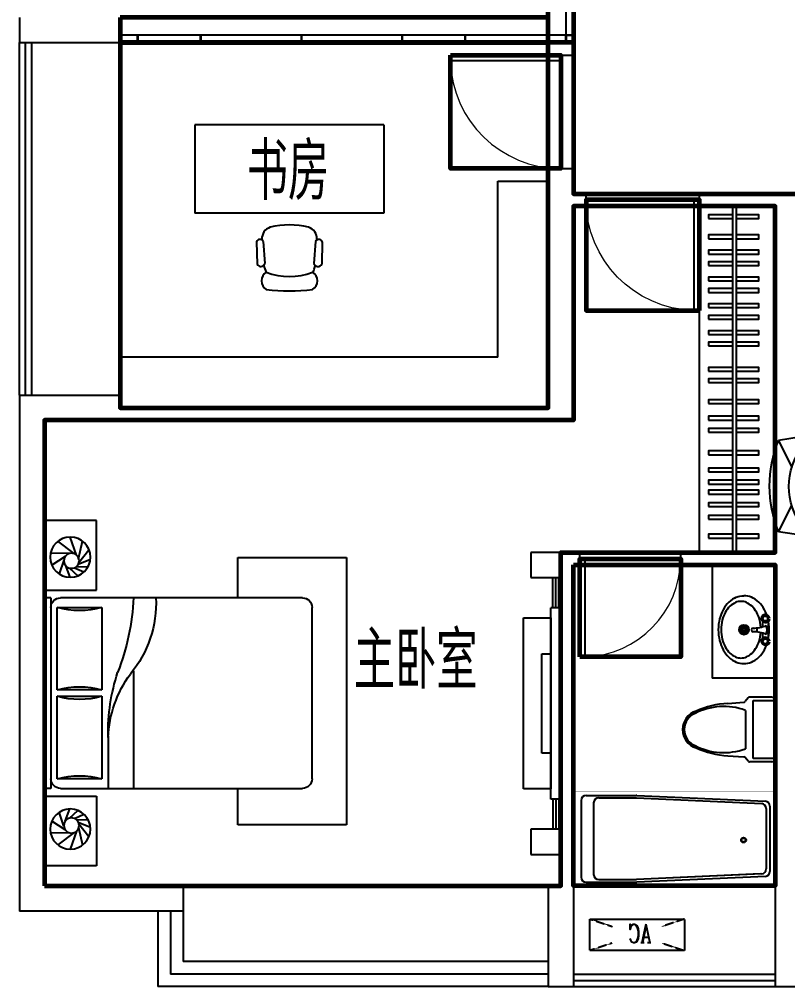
# Model space of a CAD drawing. Extents: x 4841515 to 4876615, y -1283548 to -1262748.
# Drawn here: x 4841515 to 4847616, y -1280648 to -1272962 of the extents above; entities that cross this region are included whole.
import ezdxf

# ---------------------------------------------------------------- set-up
doc = ezdxf.new("R2010")
doc.units = 0
doc.header["$MEASUREMENT"] = 0
doc.linetypes.add('DASH', pattern=[0.35, 0.25, -0.1])
doc.layers.get('0').update_dxf_attribs({"linetype": 'CONTINUOUS'})
for name, color, linetype in [('2', 2, 'CONTINUOUS'), ('F', 8, 'CONTINUOUS'), ('FURN', 8, 'CONTINUOUS'), ('j', 8, 'CONTINUOUS'), ('J-厨房', 8, 'CONTINUOUS'), ('KTIAO', 124, 'CONTINUOUS'), ('PUB_TEXT', 7, 'CONTINUOUS'), ('WALL', 2, 'CONTINUOUS'), ('WINDOW', 4, 'CONTINUOUS'), ('家具', 8, 'CONTINUOUS')]:
    doc.layers.add(name, color=color, linetype=linetype)
for name, color, linetype, lineweight in [('FITMENT', 145, 'CONTINUOUS', 5), ('GT_卧室', 1, 'CONTINUOUS', 60), ('GT_卫生间', 5, 'CONTINUOUS', 60), ('GT_过道', 30, 'CONTINUOUS', 60), ('GT_门', 245, 'CONTINUOUS', 60)]:
    doc.layers.add(name, color=color, linetype=linetype, lineweight=lineweight)
doc.layers.add('GT_书房', color=205, linetype='CONTINUOUS', lineweight=60, true_color=0x8059a6)
doc.styles.add('-黑体', font='simhei.ttf', dxfattribs={"width": 0.8})
doc.styles.add('_ROMANC', font='ROMANC', dxfattribs={"width": 0.6})
doc.styles.add('ATT', font='TXT')
doc.styles.add('DIM_FONT', font='SIMPLEX.shx', dxfattribs={"width": 0.8})

# ---------------------------------------------------------------- blocks, each defined once
blk = doc.blocks.new('A$C0A224319')
at = {"layer": 'KTIAO', "linetype": 'DASH'}
for p, q in [((0, 250), (0, 0)), ((750, 250), (0, 250)), ((0, 250), (176.8, 191.1)), ((750, 250), (573.2, 191.1)), ((750, 0), (750, 250)), ((172.2, 57.4), (0, 0)), ((0, 0), (750, 0)), ((575.5, 58.2), (750, 0))]:
    blk.add_line(p, q, dxfattribs=at)
at = {"layer": 'KTIAO', "style": '_ROMANC', "width": 0.7}
blk.add_text('AC', height=148.6, rotation=360, dxfattribs=at).set_placement((261.2, 60))
at = {"layer": 'KTIAO', "style": 'DIM_FONT', "oblique": 360, "width": 0.6, "flags": 9}
for tag in ['YSIZE', 'XSIZE']:
    blk.add_attdef(tag, (0, 0), '', height=0.5, rotation=360, dxfattribs=at)
blk = doc.blocks.new('12PSTG02')
at = {"color": 0, "linetype": 'ByBlock'}
for p, q in [((-5.882738, 11.493405), (-13.636493, 11.294805)), ((-5.73403, 9.170818), (-13.415554, 8.575543)), ((-4.996459, 9.562867), (-5.284204, 9.540568)), ((-5.73403, -9.170818), (-13.415554, -8.575543)), ((-4.996459, -9.562867), (-5.284204, -9.540568)), ((-4.996459, -9.562867), (-5.28099, -9.544821)), ((-5.882738, -11.493405), (-13.636493, -11.294805))]:
    blk.add_line(p, q, dxfattribs=at)
for centre, radius, start, end in [((-13.097037, 9.970029), 1.4304, 112.156422, 257.133709), ((-6.286552, 10.301496), 1.258456, 296.04311, 71.283835), ((39.486083, 0), 62.486083, 172.590731, 187.409269), ((-19.5, 6.311132), 3.452743, 30.392687, 149.607313), ((4.70097, 0), 22.70097, 159.208954, 200.791046), ((-12.998837, 0.943692), 7.999035, 97.334712, 116.212212), ((-4.647836, 5.578088), 4, 16.10866, 95), ((-28.187947, 0), 28.187947, 346.275006, 13.724994), ((-4.647836, -5.578088), 4, 265, 343.89134), ((-19.5, -6.311132), 3.452743, 210.392687, 329.607313), ((-12.998837, -1.056308), 7.999035, 243.61801, 261.904764), ((-13.097037, -9.970029), 1.4304, 102.866291, 247.843578), ((-6.286552, -10.301496), 1.258456, 288.716165, 63.95689)]:
    blk.add_arc(centre, radius, start, end, dxfattribs=at)
at = {"color": 0, "linetype": 'ByBlock', "style": 'ATT'}
for tag, p, flags in [('ITEM', (-22, -21), 3), ('ROOM_NUMBER', (-22, -29), 1)]:
    blk.add_attdef(tag, p, '', height=6, dxfattribs=dict(at, flags=flags))
blk = doc.blocks.new('-CHAI6')
at = {"xscale": 22.75, "yscale": 22.75, "zscale": 22.75}
blk.add_blockref('12PSTG02', (519.3, 28), dxfattribs=at)
blk = doc.blocks.new('A$C0E8A3607')
for p, q in [((70.5, 204.5), (100.6, 401.6)), ((100.6, 401.6), (315.9, 295.9)), ((826.1, 401.6), (618, 295.7)), ((856.3, 204.5), (826.1, 401.6)), ((30.1, 204.5), (0, 81.2)), ((30.1, 204.5), (896.7, 204.5)), ((30.1, 204.5), (30.1, 0)), ((896.7, 204.5), (896.7, 0)), ((896.7, 204.5), (896.7, 0)), ((896.7, 204.5), (926.7, 81.2)), ((0, 81.2), (0, 15.6)), ((926.7, 81.2), (926.7, 15.6)), ((30.1, 0), (0, 15.6)), ((32.1, 9.8), (2.1, 25.4)), ((30.1, 10), (896.7, 10)), ((894.6, 9.8), (924.7, 25.4)), ((896.7, 0), (926.7, 15.6)), ((30.1, 0), (896.7, 0))]:
    blk.add_line(p, q)
for centre, radius, start, end in [((463.4, -507.8), 979, 68.25278, 111.74722), ((466.6, -192.7), 511.3, 50.9799, 129.0201)]:
    blk.add_arc(centre, radius, start, end)
blk = doc.blocks.new('M_E10')
for p, q in [((-740, -70), (-740, -680)), ((-700, -30), (-302.2, -30)), ((-600, -50), (-300, -50)), ((-300, -50), (694.6, -95.9)), ((-297.8, -30.2), (724.3, -76.1)), ((-640, -90), (-640, -660)), ((730, -135.6), (730, -614.4)), ((760, -115.9), (760, -634.1)), ((694.6, -654.1), (-300, -700)), ((684.7, -654.2), (-300, -700)), ((724.3, -673.9), (-297.8, -719.8)), ((-700, -720), (-302.2, -720)), ((-600, -700), (-300, -700))]:
    blk.add_line(p, q)
at = {"const_width": 1.5}
for points in [[(-800, 0), (800, 0)], [(-800, -750), (-800, 0)], [(800, 0), (800, -750)], [(800, -750), (-800, -750)]]:
    blk.add_lwpolyline(points, dxfattribs=at)
for radius in [20, 16]:
    blk.add_circle((550, -385.5), radius)
for centre, start, end in [((-700, -70), 90, 180), ((-600, -90), 90, 180), ((-302.2, -70), 83.79655, 90), ((720, -115.9), 0, 83.79655), ((690, -135.6), 0, 83.36749), ((690, -614.4), 276.63251, 0), ((-700, -680), 180, 270), ((-600, -660), 180, 270), ((720, -634.1), 276.20345, 0), ((-302.2, -680), 270, 276.20345)]:
    blk.add_arc(centre, 40, start, end)
at = {"width": 0.8, "flags": 9}
for tag in ['XSIZE', 'YSIZE']:
    blk.add_attdef(tag, (0, 0), '', height=0.5, dxfattribs=at)
blk = doc.blocks.new('toilet20')
at = {"layer": 'j'}
for p, q in [((-231.8, 0), (231.8, 0)), ((230.2, 0), (230.2, -174.6)), ((-257.2, -25.4), (-257.2, -202.3)), ((-230.2, -174.6), (-230.2, 0)), ((257.2, -25.4), (257.2, -202.3)), ((-252.6, -212), (-221.8, -237.7)), ((230.2, -174.6), (-230.2, -174.6)), ((252.6, -212), (221.8, -237.7)), ((-208, -374.7), (-217.3, -246.5)), ((-152.4, -235), (152.4, -235)), ((208, -374.7), (217.3, -246.5))]:
    blk.add_line(p, q, dxfattribs=at)
for centre, radius, start, end in [((231.8, -25.4), 25.4, 0, 90), ((-231.8, -25.4), 25.4, 90, 180), ((-244.5, -202.3), 12.7, 180, 230.19443), ((244.5, -202.3), 12.7, 309.80557, 0), ((-230, -247.4), 12.7, 4.17044, 50.19443), ((309.5, -406.6), 492.7, 159.61794, 208.04015), ((-309.5, -406.6), 492.7, 331.95985, 20.38206), ((230, -247.4), 12.7, 129.80557, 175.82956), ((531.5, -327.1), 741, 183.68192, 203.88128), ((-531.5, -327.1), 741, 336.11872, 356.31808), ((0, -580), 153.5, 197.87123, 270), ((-2.1, -586.4), 134.4, 197.62939, 270.89965), ((0, -580), 153.5, 270, 342.12877), ((2.1, -586.4), 134.4, 269.10035, 342.37061)]:
    blk.add_arc(centre, radius, start, end, dxfattribs=at)
blk = doc.blocks.new('toilet3')
at = {"layer": 'j'}
for p, q in [((-95.7, 388.5), (-113.6, 382.2)), ((-74.8, 394.3), (-95.7, 388.5)), ((-53.7, 398.8), (-74.8, 394.3)), ((-32.3, 402.1), (-53.7, 398.8)), ((-10.8, 404), (-32.3, 402.1)), ((10.8, 404.7), (-10.8, 404)), ((32.4, 404), (10.8, 404.7)), ((53.9, 402.1), (32.4, 404)), ((75.3, 398.8), (53.9, 402.1)), ((96.4, 394.3), (75.3, 398.8)), ((117.3, 388.5), (96.4, 394.3)), ((135.3, 382.2), (117.3, 388.5)), ((-207.6, 320.9), (-219.6, 307)), ((-194.4, 333.7), (-207.6, 320.9)), ((-180.1, 345.4), (-194.4, 333.7)), ((-174.9, 312.5), (-184.5, 301.5)), ((-164.5, 356.3), (-180.1, 345.4)), ((-164.4, 322.6), (-174.9, 312.5)), ((-148.1, 366.1), (-164.5, 356.3)), ((-153.1, 331.9), (-164.4, 322.6)), ((-140, 341), (-153.1, 331.9)), ((-131.2, 374.8), (-148.1, 366.1)), ((-126.3, 349.2), (-140, 341)), ((-113.6, 382.2), (-131.2, 374.8)), ((-112.1, 356.5), (-126.3, 349.2)), ((-97.4, 362.8), (-112.1, 356.5)), ((-82.3, 368), (-97.4, 362.8)), ((-64.1, 373.1), (-82.3, 368)), ((-45.6, 377.1), (-64.1, 373.1)), ((-26.9, 379.9), (-45.6, 377.1)), ((-8.1, 381.6), (-26.9, 379.9)), ((10.8, 382.2), (-8.1, 381.6)), ((29.7, 381.6), (10.8, 382.2)), ((48.5, 379.9), (29.7, 381.6)), ((67.2, 377.1), (48.5, 379.9)), ((85.7, 373.1), (67.2, 377.1)), ((103.9, 368), (85.7, 373.1)), ((119, 362.8), (103.9, 368)), ((133.7, 356.5), (119, 362.8)), ((147.9, 349.2), (133.7, 356.5)), ((152.8, 374.8), (135.3, 382.2)), ((161.6, 341), (147.9, 349.2)), ((169.8, 366.1), (152.8, 374.8)), ((174.7, 331.9), (161.6, 341)), ((186.1, 356.3), (169.8, 366.1)), ((186, 322.6), (174.7, 331.9)), ((196.5, 312.5), (186, 322.6)), ((201.7, 345.4), (186.1, 356.3)), ((206.1, 301.5), (196.5, 312.5)), ((216, 333.7), (201.7, 345.4)), ((229.2, 320.9), (216, 333.7)), ((241.2, 307), (229.2, 320.9)), ((-256.1, 233), (-258.4, 217.7)), ((-252.2, 248), (-256.1, 233)), ((-246.8, 262.5), (-252.2, 248)), ((-240, 276.5), (-246.8, 262.5)), ((-230.5, 292.2), (-240, 276.5)), ((-219.6, 307), (-230.5, 292.2)), ((-213.6, 235.6), (-214.2, 224.7)), ((-212, 246.5), (-213.6, 235.6)), ((-209.3, 257.1), (-212, 246.5)), ((-205.5, 267.4), (-209.3, 257.1)), ((-200.7, 277.2), (-205.5, 267.4)), ((-193.1, 289.7), (-200.7, 277.2)), ((-184.5, 301.5), (-193.1, 289.7)), ((214.7, 289.7), (206.1, 301.5)), ((222.3, 277.2), (214.7, 289.7)), ((227.1, 267.4), (222.3, 277.2)), ((230.9, 257.1), (227.1, 267.4)), ((233.6, 246.5), (230.9, 257.1)), ((235.2, 235.6), (233.6, 246.5)), ((235.8, 224.7), (235.2, 235.6)), ((252.1, 292.2), (241.2, 307)), ((261.6, 276.5), (252.1, 292.2)), ((261.6, 276.5), (268.4, 262.5)), ((268.4, 262.5), (273.8, 248)), ((273.8, 248), (277.7, 233)), ((277.7, 233), (280, 217.7)), ((-258.4, 217.7), (-259.2, 202.2)), ((-259.2, 202.2), (-258.4, 186.7)), ((-258.4, 186.7), (-256.1, 171.4)), ((-256.1, 171.4), (-252.2, 156.4)), ((-252.2, 156.4), (-246.8, 141.8)), ((-214.2, 224.7), (-213.6, 213.7)), ((-213.6, 213.7), (-212, 202.9)), ((-212, 202.9), (-209.3, 192.3)), ((-209.3, 192.3), (-205.5, 182)), ((-205.5, 182), (-200.7, 172.1)), ((-200.7, 172.1), (-193.1, 159.7)), ((-193.1, 159.7), (-184.5, 147.9)), ((0.2, 200.8), (-19.2, 200.8)), ((0.7, 203.8), (-17.8, 209.8)), ((0.7, 197.8), (-17.8, 191.8)), ((2.1, 206.5), (-13.7, 218)), ((2.1, 195.1), (-13.7, 183.7)), ((4.2, 208.7), (-7.2, 224.4)), ((4.2, 192.9), (-7.2, 177.2)), ((6.9, 210.1), (0.9, 228.6)), ((6.9, 191.6), (0.9, 173.1)), ((9.9, 210.5), (9.9, 230)), ((9.9, 191.1), (9.9, 171.6)), ((13, 210.1), (19, 228.6)), ((13, 191.6), (19, 173.1)), ((15.7, 208.7), (27.1, 224.4)), ((15.7, 192.9), (27.1, 177.2)), ((17.8, 206.5), (33.6, 218)), ((17.8, 195.1), (33.6, 183.7)), ((19.2, 203.8), (37.7, 209.8)), ((19.2, 197.8), (37.7, 191.8)), ((19.7, 200.8), (39.1, 200.8)), ((206.1, 147.9), (214.7, 159.7)), ((214.7, 159.7), (222.3, 172.1)), ((222.3, 172.1), (227.1, 182)), ((227.1, 182), (230.9, 192.3)), ((230.9, 192.3), (233.6, 202.9)), ((233.6, 202.9), (235.2, 213.7)), ((235.2, 213.7), (235.8, 224.7)), ((268.4, 141.8), (273.8, 156.4)), ((273.8, 156.4), (277.7, 171.4)), ((277.7, 171.4), (280, 186.7)), ((280, 217.7), (280.8, 202.2)), ((280, 186.7), (280.8, 202.2)), ((-246.8, 141.8), (-240, 127.9)), ((-240, 127.9), (-230.5, 112.2)), ((-230.5, 112.2), (-219.6, 97.3)), ((-219.6, 97.3), (-207.6, 83.4)), ((-207.6, 83.4), (-194.4, 70.6)), ((-184.5, 147.9), (-174.9, 136.9)), ((-174.9, 136.9), (-164.4, 126.7)), ((-164.4, 126.7), (-153.1, 117.5)), ((-153.1, 117.5), (-140, 108.3)), ((-140, 108.3), (-126.3, 100.1)), ((-126.3, 100.1), (-112.1, 92.8)), ((-112.1, 92.8), (-97.4, 86.6)), ((-97.4, 86.6), (-82.3, 81.3)), ((-82.3, 81.3), (-64.1, 76.2)), ((24.6, 99.4), (-6.6, 99.4)), ((85.7, 76.2), (103.9, 81.3)), ((103.9, 81.3), (119, 86.6)), ((119, 86.6), (133.7, 92.8)), ((133.7, 92.8), (147.9, 100.1)), ((147.9, 100.1), (161.6, 108.3)), ((161.6, 108.3), (174.7, 117.5)), ((174.7, 117.5), (186, 126.7)), ((186, 126.7), (196.5, 136.9)), ((196.5, 136.9), (206.1, 147.9)), ((216, 70.6), (229.2, 83.4)), ((229.2, 83.4), (241.2, 97.3)), ((241.2, 97.3), (252.1, 112.2)), ((252.1, 112.2), (261.6, 127.9)), ((261.6, 127.9), (268.4, 141.8)), ((-194.4, 70.6), (-180.1, 59)), ((-180.1, 59), (-164.5, 48.1)), ((-164.5, 48.1), (-148.1, 38.3)), ((-148.1, 38.3), (-131.2, 29.6)), ((-131.2, 29.6), (-113.6, 22.1)), ((-100.7, 30.8), (-120.1, 30.8)), ((-99.7, 36.8), (-118.2, 42.9)), ((-99.7, 24.8), (-118.2, 18.8)), ((-113.6, 22.1), (-95.7, 15.8)), ((-97, 42.3), (-112.7, 53.7)), ((-97, 19.4), (-112.7, 7.9)), ((-92.7, 46.6), (-104.1, 62.3)), ((-92.7, 15.1), (-104.1, -0.7)), ((-95.7, 15.8), (-74.8, 10)), ((-87.2, 49.3), (-93.2, 67.8)), ((-87.2, 12.3), (-93.2, -6.2)), ((-81.2, 50.3), (-81.2, 69.7)), ((-75.2, 49.3), (-69.2, 67.8)), ((-75.2, 12.3), (-69.2, -6.2)), ((-74.8, 10), (-53.7, 5.5)), ((-69.8, 46.6), (-58.3, 62.3)), ((-69.8, 15.1), (-58.3, -0.7)), ((-65.5, 42.3), (-49.7, 53.7)), ((-65.5, 19.4), (-49.7, 7.9)), ((-64.1, 76.2), (-45.6, 72.3)), ((-62.7, 36.8), (-44.2, 42.9)), ((-62.7, 24.8), (-44.2, 18.8)), ((-61.8, 30.8), (-42.3, 30.8)), ((-53.7, 5.5), (-32.3, 2.3)), ((-15.7, 52.8), (-49.1, 52.8)), ((67.1, 8.9), (-49.1, 8.9)), ((-45.6, 72.3), (-26.9, 69.4)), ((-32.3, 2.3), (-10.8, 0.3)), ((-26.9, 69.4), (-11.6, 68.1)), ((-10.8, 0.3), (10.8, -0.3)), ((10.8, -0.3), (32.4, 0.3)), ((29.8, 67.7), (48.5, 69.4)), ((32.4, 0.3), (53.9, 2.3)), ((67.1, 52.8), (33.7, 52.8)), ((48.5, 69.4), (67.2, 72.3)), ((53.9, 2.3), (75.3, 5.5)), ((79.8, 30.8), (60.3, 30.8)), ((80.7, 36.8), (62.2, 42.9)), ((80.7, 24.8), (62.2, 18.8)), ((67.2, 72.3), (85.7, 76.2)), ((83.5, 42.3), (67.8, 53.7)), ((83.5, 19.4), (67.8, 7.9)), ((75.3, 5.5), (96.4, 10)), ((87.8, 46.6), (76.4, 62.3)), ((87.8, 15.1), (76.4, -0.7)), ((93.2, 49.3), (87.2, 67.8)), ((93.2, 12.3), (87.2, -6.2)), ((96.4, 10), (117.3, 15.8)), ((99.3, 50.3), (99.3, 69.7)), ((105.3, 49.3), (111.3, 67.8)), ((105.3, 12.3), (111.3, -6.2)), ((110.7, 46.6), (122.1, 62.3)), ((110.7, 15.1), (122.1, -0.7)), ((115, 42.3), (130.7, 53.7)), ((115, 19.4), (130.7, 7.9)), ((117.3, 15.8), (135.3, 22.1)), ((117.8, 36.8), (136.3, 42.9)), ((117.8, 24.8), (136.3, 18.8)), ((118.7, 30.8), (138.2, 30.8)), ((135.3, 22.1), (152.8, 29.6)), ((152.8, 29.6), (169.8, 38.3)), ((169.8, 38.3), (186.1, 48.1)), ((186.1, 48.1), (201.7, 59)), ((201.7, 59), (216, 70.6))]:
    blk.add_line(p, q, dxfattribs=at)
for centre, radius in [((9.9, 200.8), 38.9), ((9.9, 200.8), 29.2), ((9.9, 200.8), 9.73), ((-81.2, 30.8), 19.5), ((99.3, 30.8), 19.5)]:
    blk.add_circle(centre, radius, dxfattribs=at)
for centre, radius, start, end in [((-245.1, 121.9), 239.6, 335.8374, 1.23858), ((9, 127.1), 14.6, 0, 180), ((263.1, 121.9), 239.6, 178.76142, 204.1626), ((9, 122.8), 105.1, 250.24856, 289.75144)]:
    blk.add_arc(centre, radius, start, end, dxfattribs=at)
blk = doc.blocks.new('A$C6AB5504A')
at = {"layer": 'F'}
for p, q in [((1985, 2743.7), (2396.8, 2743.7)), ((1985, 2190.5), (1985, 2743.7)), ((2396.8, 2743.7), (2396.8, 2190.5)), ((2126.3, 2438.9), (2095.4, 2579.2)), ((2142.2, 2467.3), (2193.5, 2612)), ((2162.9, 2479.9), (2291.4, 2577.9)), ((2124.4, 2410.7), (2043.9, 2511.4)), ((2198.2, 2481.4), (2349.1, 2484.5)), ((861.6, 2448.7), (0, 2448.7)), ((0, 2448.7), (0, 325)), ((861.6, 2129), (861.6, 2448.7)), ((2129.6, 2396.1), (2033.2, 2436.3)), ((2233.1, 2390.2), (2196.1, 2292.1)), ((2232, 2458), (2339.8, 2389.6)), ((2242.9, 2428.1), (2281.2, 2318.9)), ((2142.8, 2378.9), (2051.7, 2375.5)), ((2159, 2368.4), (2084.1, 2334.4)), ((2198.3, 2365.3), (2132.7, 2303.6)), ((2396.8, 2190.5), (1985, 2190.5)), ((348.3, 2129), (2270.7, 2129)), ((2346.4, 2129), (2396.8, 2129)), ((2346.4, 2129), (2346.4, 614.8)), ((2396.8, 2129), (2396.8, 614.8)), ((272.6, 690.5), (272.6, 2053.3)), ((2295.9, 2053.3), (1942.6, 2053.3)), ((1942.6, 2053.3), (1942.6, 1397.1)), ((2295.9, 1397.1), (2295.9, 2053.3)), ((1690.2, 1548.5), (1690.2, 614.8)), ((1942.6, 1397.1), (2295.9, 1397.1)), ((2295.9, 1346.6), (1942.6, 1346.6)), ((1942.6, 1346.6), (1942.6, 690.5)), ((2295.9, 690.5), (2295.9, 1346.6)), ((1892.1, 1031.2), (1892.1, 614.8)), ((1942.6, 690.5), (2295.9, 690.5)), ((2270.7, 614.8), (348.3, 614.8)), ((861.6, 325), (861.6, 614.8)), ((2396.8, 553.2), (1985, 553.2)), ((1985, 553.2), (1985, 0)), ((2346.4, 614.8), (2396.8, 614.8)), ((2396.8, 0), (2396.8, 553.2)), ((2159, 375.3), (2084.1, 409.4)), ((2198.3, 378.4), (2132.7, 440.1)), ((2233.1, 353.5), (2196.1, 451.7)), ((2242.9, 315.6), (2281.2, 424.8)), ((0, 325), (861.6, 325)), ((2129.6, 347.7), (2033.2, 307.4)), ((2124.4, 333.1), (2043.9, 232.3)), ((2142.8, 364.9), (2051.7, 368.2)), ((2232, 285.7), (2339.8, 354.1)), ((2126.3, 304.8), (2095.4, 164.5)), ((2142.2, 276.4), (2193.5, 131.7)), ((2162.9, 263.9), (2291.4, 165.9)), ((2198.2, 262.3), (2349.1, 259.2)), ((1985, 0), (2396.8, 0))]:
    blk.add_line(p, q, dxfattribs=at)
for centre, radius in [((2192.5, 2452), 160), ((2183.1, 2423.4), 60), ((2192.5, 291.7), 160), ((2183.1, 320.4), 60)]:
    blk.add_circle(centre, radius, dxfattribs=at)
for centre, radius, start, end in [((348.3, 2053.3), 75.7, 90, 180), ((2403.2, 2091.1), 891.8, 177.56726, 219.54608), ((3545.4, 2213.7), 1857.1, 182.61601, 201.40694), ((2270.7, 2053.3), 75.7, 0, 90), ((2119.2, 2658.9), 630.9, 253.7398, 286.2602), ((965.3, 977.4), 927.8, 2.53978, 36.04031), ((308.5, 1051.7), 1583.7, 359.25816, 17.80337), ((2119.2, 791.4), 630.9, 73.73979, 106.2602), ((2119.2, 1952.3), 630.9, 253.73979, 286.2602), ((2119.2, 84.8), 630.9, 73.7398, 106.2602), ((348.3, 690.5), 75.7, 180, 270), ((2270.7, 690.5), 75.7, 270, 0)]:
    blk.add_arc(centre, radius, start, end, dxfattribs=at)
blk = doc.blocks.new('A$C17267256')
at = {"layer": 'FITMENT', "extrusion": (0, 0, -1), "xscale": -1, "zscale": -1, "rotation": 180}
blk.add_blockref('A$C6AB5504A', (-2396.8, 2743.7), dxfattribs=at)
blk = doc.blocks.new('A$C729543F5')
at = {"layer": 'FURN'}
for p, q in [((0, 2599.2), (0, 2799.2)), ((0, 2799.2), (240, 2799.2)), ((240, 2799.2), (240, 2599.2)), ((240, 2599.2), (0, 2599.2)), ((16, 2359.6), (16, 2599.2)), ((40, 2359.6), (40, 2599.2)), ((64, 2359.6), (64, 2599.2)), ((0, 839.6), (0, 2359.6)), ((0, 2359.6), (80, 2359.6)), ((80, 839.6), (80, 2359.6)), ((80, 2279.6), (80, 919.6)), ((297.4, 2279.6), (80, 2279.6)), ((297.4, 919.6), (297.4, 2279.6)), ((80, 1994.6), (80, 1205.1)), ((151.7, 1994.6), (80, 1994.6)), ((151.7, 1205.1), (151.7, 1994.6)), ((80, 1205.1), (151.7, 1205.1)), ((80, 919.6), (297.4, 919.6)), ((0, 839.6), (80, 839.6)), ((16, 839.6), (16, 600)), ((40, 839.6), (40, 600)), ((64, 839.6), (64, 600)), ((0, 400), (0, 600)), ((0, 600), (240, 600)), ((240, 600), (240, 400)), ((240, 400), (0, 400))]:
    blk.add_line(p, q, dxfattribs=at)
blk = doc.blocks.new('$DorLib2D$00000001')
for p, q in [((0.45, 0.975), (0.5, 0.975)), ((0.45, 0), (0.45, 0.975)), ((0.5, 0), (0.5, 0.975)), ((0.5, 0), (0.45, 0))]:
    blk.add_line(p, q)
at = {"lineweight": 13}
blk.add_arc((0.475, 0), 0.975, 91.46928, 180, dxfattribs=at)
blk = doc.blocks.new('$TCHSYS$DOOR2D')
for p, q in [((0.45, 0.975), (0.5, 0.975)), ((0.45, 0), (0.45, 0.975)), ((0.5, 0), (0.5, 0.975)), ((0.5, 0), (0.45, 0))]:
    blk.add_line(p, q)
at = {"lineweight": 13}
blk.add_arc((0.475, 0), 0.975, 91.46928, 180, dxfattribs=at)

msp = doc.modelspace()

# ---------------------------------------------------------------- linework, layer by layer
at = {"layer": 'F'}
msp.add_line((4847515.2, -1277197.6), (4846915.2, -1277197.6), dxfattribs=at)
at = {"layer": 'FURN'}
for p, q in [((4842909.4, -1273801.3), (4842909.4, -1274501.3)), ((4844409.2, -1273801.3), (4842909.4, -1273801.3)), ((4844409.2, -1273801.3), (4844409.2, -1274501.3)), ((4845315.2, -1275647.6), (4845315.2, -1274247.6)), ((4845315.2, -1274247.6), (4845715.2, -1274247.6)), ((4844409.2, -1274501.3), (4842909.4, -1274501.3)), ((4846915.2, -1277197.6), (4846915.2, -1274447.6)), ((4847180.8, -1277197.6), (4847180.8, -1274447.6)), ((4847208.8, -1277197.6), (4847208.8, -1274447.6)), ((4845315.2, -1275647.6), (4842315.2, -1275647.6)), ((4846915.2, -1277197.6), (4847515.2, -1277197.6))]:
    msp.add_line(p, q, dxfattribs=at)
for points in [[(4847180.8, -1274514.3), (4846987.8, -1274514.3), (4846987.8, -1274544.3)], [(4847208.8, -1274544.3), (4847387.8, -1274544.3), (4847387.8, -1274514.3), (4847208.8, -1274514.3)], [(4846987.8, -1274544.3), (4847180.8, -1274544.3)], [(4847180.8, -1274675.6), (4846987.8, -1274675.6), (4846987.8, -1274705.6)], [(4846987.8, -1274705.6), (4847180.8, -1274705.6)], [(4847208.8, -1274705.6), (4847387.8, -1274705.6), (4847387.8, -1274675.6), (4847208.8, -1274675.6)], [(4847180.8, -1274797.1), (4846987.8, -1274797.1), (4846987.8, -1274827.1)], [(4847208.8, -1274827.1), (4847387.8, -1274827.1), (4847387.8, -1274797.1), (4847208.8, -1274797.1)], [(4846987.8, -1274827.1), (4847180.8, -1274827.1)], [(4847180.8, -1274888.6), (4846987.8, -1274888.6), (4846987.8, -1274918.6)], [(4847208.8, -1274918.6), (4847387.8, -1274918.6), (4847387.8, -1274888.6), (4847208.8, -1274888.6)], [(4846987.8, -1274918.6), (4847180.8, -1274918.6)], [(4847180.8, -1275010.1), (4846987.8, -1275010.1), (4846987.8, -1275040.1)], [(4846987.8, -1275040.1), (4847180.8, -1275040.1)], [(4847208.8, -1275040.1), (4847387.8, -1275040.1), (4847387.8, -1275010.1), (4847208.8, -1275010.1)], [(4847180.8, -1275101.6), (4846987.8, -1275101.6), (4846987.8, -1275131.6)], [(4846987.8, -1275131.6), (4847180.8, -1275131.6)], [(4847208.8, -1275131.6), (4847387.8, -1275131.6), (4847387.8, -1275101.6), (4847208.8, -1275101.6)], [(4847180.8, -1275223.1), (4846987.8, -1275223.1), (4846987.8, -1275253.1)], [(4846987.8, -1275253.1), (4847180.8, -1275253.1)], [(4847208.8, -1275253.1), (4847387.8, -1275253.1), (4847387.8, -1275223.1), (4847208.8, -1275223.1)], [(4847180.8, -1275314.6), (4846987.8, -1275314.6), (4846987.8, -1275344.6)], [(4846987.8, -1275344.6), (4847180.8, -1275344.6)], [(4847208.8, -1275344.6), (4847387.8, -1275344.6), (4847387.8, -1275314.6), (4847208.8, -1275314.6)], [(4847180.8, -1275436.1), (4846987.8, -1275436.1), (4846987.8, -1275466.1)], [(4847208.8, -1275466.1), (4847387.8, -1275466.1), (4847387.8, -1275436.1), (4847208.8, -1275436.1)], [(4846987.8, -1275466.1), (4847180.8, -1275466.1)], [(4847180.8, -1275527.6), (4846987.8, -1275527.6), (4846987.8, -1275557.6)], [(4846987.8, -1275557.6), (4847180.8, -1275557.6)], [(4847208.8, -1275557.6), (4847387.8, -1275557.6), (4847387.8, -1275527.6), (4847208.8, -1275527.6)], [(4847180.8, -1275727.4), (4846987.8, -1275727.4), (4846987.8, -1275757.4)], [(4847208.8, -1275757.4), (4847387.8, -1275757.4), (4847387.8, -1275727.4), (4847208.8, -1275727.4)], [(4846987.8, -1275757.4), (4847180.8, -1275757.4)], [(4847180.8, -1275818.9), (4846987.8, -1275818.9), (4846987.8, -1275848.9)], [(4847208.8, -1275848.9), (4847387.8, -1275848.9), (4847387.8, -1275818.9), (4847208.8, -1275818.9)], [(4846987.8, -1275848.9), (4847180.8, -1275848.9)], [(4847180.8, -1275985.5), (4846987.8, -1275985.5), (4846987.8, -1276015.5)], [(4846987.8, -1276015.5), (4847180.8, -1276015.5)], [(4847208.8, -1276015.5), (4847387.8, -1276015.5), (4847387.8, -1275985.5), (4847208.8, -1275985.5)], [(4847180.8, -1276115.6), (4846987.8, -1276115.6), (4846987.8, -1276145.6)], [(4847208.8, -1276145.6), (4847387.8, -1276145.6), (4847387.8, -1276115.6), (4847208.8, -1276115.6)], [(4846987.8, -1276145.6), (4847180.8, -1276145.6)], [(4847180.8, -1276212.4), (4846987.8, -1276212.4), (4846987.8, -1276242.4)], [(4846987.8, -1276242.4), (4847180.8, -1276242.4)], [(4847208.8, -1276242.4), (4847387.8, -1276242.4), (4847387.8, -1276212.4), (4847208.8, -1276212.4)], [(4847180.8, -1276391.2), (4846987.8, -1276391.2), (4846987.8, -1276421.2)], [(4846987.8, -1276421.2), (4847180.8, -1276421.2)], [(4847208.8, -1276421.2), (4847387.8, -1276421.2), (4847387.8, -1276391.2), (4847208.8, -1276391.2)], [(4847180.8, -1276528.1), (4846987.8, -1276528.1), (4846987.8, -1276558.1)], [(4846987.8, -1276558.1), (4847180.8, -1276558.1)], [(4847208.8, -1276558.1), (4847387.8, -1276558.1), (4847387.8, -1276528.1), (4847208.8, -1276528.1)], [(4847180.8, -1276624.9), (4846987.8, -1276624.9), (4846987.8, -1276654.9)], [(4846987.8, -1276654.9), (4847180.8, -1276654.9)], [(4847208.8, -1276654.9), (4847387.8, -1276654.9), (4847387.8, -1276624.9), (4847208.8, -1276624.9)], [(4847180.8, -1276704.2), (4846987.8, -1276704.2), (4846987.8, -1276734.2)], [(4846987.8, -1276734.2), (4847180.8, -1276734.2)], [(4847208.8, -1276734.2), (4847387.8, -1276734.2), (4847387.8, -1276704.2), (4847208.8, -1276704.2)], [(4847180.8, -1276803.7), (4846987.8, -1276803.7), (4846987.8, -1276833.7)], [(4847208.8, -1276833.7), (4847387.8, -1276833.7), (4847387.8, -1276803.7), (4847208.8, -1276803.7)], [(4846987.8, -1276833.7), (4847180.8, -1276833.7)], [(4847180.8, -1276903.3), (4846987.8, -1276903.3), (4846987.8, -1276933.3)], [(4846987.8, -1276933.3), (4847180.8, -1276933.3)], [(4847208.8, -1276933.3), (4847387.8, -1276933.3), (4847387.8, -1276903.3), (4847208.8, -1276903.3)], [(4847180.8, -1277053.3), (4846987.8, -1277053.3), (4846987.8, -1277083.3)], [(4847208.8, -1277083.3), (4847387.8, -1277083.3), (4847387.8, -1277053.3), (4847208.8, -1277053.3)], [(4846987.8, -1277083.3), (4847180.8, -1277083.3)]]:
    msp.add_lwpolyline(points, dxfattribs=at)
at = {"layer": 'GT_书房'}
msp.add_lwpolyline([(4842315.2, -1273147.6), (4842315.2, -1276047.6), (4845715.2, -1276047.6), (4845715.2, -1273147.6), (4842315.2, -1273147.6)], dxfattribs=at)
at = {"layer": 'GT_卧室'}
msp.add_lwpolyline([(4841715.2, -1279847.6), (4845815.2, -1279847.6), (4845815.2, -1277197.6), (4847515.2, -1277197.6), (4847515.2, -1274447.6), (4845915.2, -1274447.6), (4845915.2, -1276147.6), (4841715.2, -1276147.6), (4841715.2, -1279847.6)], dxfattribs=at)
at = {"layer": 'GT_卫生间'}
msp.add_lwpolyline([(4845915.2, -1277297.6), (4847515.2, -1277297.6), (4847515.2, -1279847.6), (4845915.2, -1279847.6), (4845915.2, -1277297.6)], dxfattribs=at)
at = {"layer": 'GT_过道'}
msp.add_lwpolyline([(4852315.2, -1272547.6), (4846965.2, -1272547.6), (4846965.2, -1266247.6), (4845915.2, -1266247.6), (4845915.2, -1274347.6), (4852315.2, -1274347.6), (4852315.2, -1272547.6)], dxfattribs=at)
at = {"layer": 'GT_门'}
for points in [[(4845715.2, -1269247.6), (4845915.2, -1269247.6), (4845915.2, -1273147.6), (4845715.2, -1273147.6), (4845715.2, -1269247.6)], [(4842315.2, -1272947.6), (4842315.2, -1273147.6), (4845715.2, -1273147.6), (4845715.2, -1272947.6), (4842315.2, -1272947.6)], [(4844937.7, -1273247.6), (4845815.2, -1273247.6), (4845815.2, -1274147.6), (4844937.7, -1274147.6), (4844937.7, -1273247.6)], [(4846915.2, -1275275.1), (4846915.2, -1274397.6), (4846015.2, -1274397.6), (4846015.2, -1275275.1), (4846915.2, -1275275.1)], [(4845965.2, -1278027.6), (4845965.2, -1277247.6), (4846766.9, -1277247.6), (4846766.9, -1278027.6), (4845985.2, -1278027.6), (4845965.2, -1278027.6)]]:
    msp.add_lwpolyline(points, dxfattribs=at)
at = {"layer": 'J-厨房'}
for p in [(4847015.2, -1277297.6), (4847515.2, -1278197.6)]:
    msp.add_line(p, (4847015.2, -1278197.6), dxfattribs=at)
at = {"layer": 'WALL'}
for p, q in [((4841515.2, -1272947.6), (4841515.2, -1273147.6)), ((4842315.2, -1272947.6), (4842315.2, -1273147.6)), ((4841515.2, -1273147.6), (4842315.2, -1273147.6)), ((4845715.2, -1273247.6), (4845715.2, -1273147.6)), ((4845815.2, -1273147.6), (4845915.2, -1273147.6)), ((4845915.2, -1273247.6), (4845915.2, -1273147.6)), ((4845715.2, -1273247.6), (4845915.2, -1273247.6)), ((4845715.2, -1276047.6), (4845715.2, -1274147.6)), ((4845715.2, -1274147.6), (4845915.2, -1274147.6)), ((4845915.2, -1274347.6), (4845915.2, -1274147.6)), ((4846015.2, -1274347.6), (4845915.2, -1274347.6)), ((4846015.2, -1274447.6), (4846015.2, -1274347.6)), ((4847715.2, -1274347.6), (4846915.2, -1274347.6)), ((4846915.2, -1274447.6), (4846915.2, -1274347.6)), ((4845915.2, -1276147.6), (4845915.2, -1274447.6)), ((4846015.2, -1274447.6), (4845915.2, -1274447.6)), ((4847515.2, -1274447.6), (4846915.2, -1274447.6)), ((4847515.2, -1274447.6), (4847515.2, -1277197.6)), ((4841515.2, -1275947.6), (4842315.2, -1275947.6)), ((4841515.2, -1275947.6), (4841515.2, -1280047.6)), ((4842315.2, -1275947.6), (4842315.2, -1276047.6)), ((4845715.2, -1276047.6), (4842315.2, -1276047.6)), ((4845915.2, -1276147.6), (4841715.2, -1276147.6)), ((4841715.2, -1276147.6), (4841715.2, -1279847.6)), ((4845965.2, -1277197.6), (4845815.2, -1277197.6)), ((4845815.2, -1277197.6), (4845815.2, -1279847.6)), ((4845965.2, -1277297.6), (4845965.2, -1277197.6)), ((4847515.2, -1277197.6), (4846766.9, -1277197.6)), ((4846766.9, -1277297.6), (4846766.9, -1277197.6)), ((4845965.2, -1277297.6), (4845915.2, -1277297.6)), ((4845915.2, -1277297.6), (4845915.2, -1280647.6)), ((4847515.2, -1277297.6), (4846766.9, -1277297.6)), ((4847515.2, -1277297.6), (4847515.2, -1280647.6)), ((4842815.2, -1279847.6), (4841715.2, -1279847.6)), ((4842815.2, -1279847.6), (4842815.2, -1280047.6)), ((4845715.2, -1279847.6), (4845715.2, -1280647.6)), ((4845715.2, -1279847.6), (4845815.2, -1279847.6)), ((4842815.2, -1280047.6), (4841515.2, -1280047.6)), ((4842614.7, -1280647.6), (4842615.2, -1280647.6)), ((4845715.2, -1280647.6), (4845915.2, -1280647.6)), ((4847515.2, -1280647.6), (4847715.2, -1280647.6))]:
    msp.add_line(p, q, dxfattribs=at)
at = {"layer": 'WINDOW'}
for p, q in [((4845855.2, -1269247.6), (4845855.2, -1273087.6)), ((4845915.2, -1269247.6), (4845915.2, -1273147.6)), ((4845855.2, -1273087.6), (4842315.2, -1273087.6)), ((4845855.2, -1273087.6), (4845855.2, -1273147.6)), ((4845855.2, -1273087.6), (4845915.2, -1273087.6)), ((4841515.2, -1275947.6), (4841515.2, -1273147.6)), ((4841565.2, -1275947.6), (4841565.2, -1273147.6)), ((4841615.2, -1275947.6), (4841615.2, -1273147.6)), ((4845915.2, -1273147.6), (4842315.2, -1273147.6)), ((4842315.2, -1273147.6), (4842315.2, -1275947.6)), ((4842815.2, -1279847.6), (4845715.2, -1279847.6)), ((4845915.2, -1279847.6), (4847515.2, -1279847.6)), ((4842615.2, -1280047.6), (4842615.2, -1280647.6)), ((4842715.2, -1280047.6), (4842715.2, -1280547.6)), ((4842815.2, -1280047.6), (4842815.2, -1280447.6)), ((4845715.2, -1280447.6), (4842815.2, -1280447.6)), ((4845715.2, -1280547.6), (4842715.2, -1280547.6)), ((4845915.2, -1280547.6), (4847515.2, -1280547.6)), ((4845715.2, -1280647.6), (4842615.2, -1280647.6)), ((4845915.2, -1280597.6), (4847515.2, -1280597.6)), ((4845915.2, -1280647.6), (4847515.2, -1280647.6))]:
    msp.add_line(p, q, dxfattribs=at)
at = {"layer": 'WINDOW', "const_width": 20}
for points in [[(4842455.2, -1273087.6), (4842455.2, -1273147.6)], [(4842955.2, -1273087.6), (4842955.2, -1273147.6)], [(4843755.2, -1273087.6), (4843755.2, -1273147.6)], [(4844555.2, -1273087.6), (4844555.2, -1273147.6)], [(4845055.2, -1273087.6), (4845055.2, -1273147.6)], [(4845855.2, -1273087.6), (4845855.2, -1273147.6)], [(4845855.2, -1273087.6), (4845915.2, -1273087.6)]]:
    msp.add_lwpolyline(points, dxfattribs=at)

# ---------------------------------------------------------------- block references
at = {"layer": '2', "xscale": -1, "rotation": 180}
msp.add_blockref('A$C17267256', (4841715.2, -1276943.7), dxfattribs=at)
at = {"layer": 'FURN', "rotation": 90}
msp.add_blockref('-CHAI6', (4843687.3, -1275115.6), dxfattribs=at)
at = {"layer": 'FURN', "xscale": -1, "rotation": 90}
msp.add_blockref('A$C0E8A3607', (4847943.9, -1276207.5), dxfattribs=at)
at = {"layer": 'J-厨房', "extrusion": (0, 0, -1), "xscale": -1, "zscale": -1, "rotation": 270}
msp.add_blockref('toilet3', (-4847469.7, -1277822.3), dxfattribs=at)
at = {"layer": 'J-厨房', "rotation": 270}
msp.add_blockref('toilet20', (4847515.2, -1278604.8), dxfattribs=at)
at = {"layer": 'J-厨房'}
msp.add_blockref('M_E10', (4846715.2, -1279097.6), dxfattribs=at)
at = {"layer": 'KTIAO', "xscale": -1}
msp.add_blockref('A$C0A224319', (4846795.8, -1280360.4), dxfattribs=at)
at = {"layer": 'WINDOW', "xscale": 900, "zscale": 900}
for p, yscale, rotation in [((4845815.2, -1273697.6), 900, 90.0000000000011), ((4846465.2, -1274397.6), -900, 359.9999999999988)]:
    msp.add_blockref('$DorLib2D$00000001', p, dxfattribs=dict(at, yscale=yscale, rotation=rotation))
at = {"layer": 'WINDOW', "xscale": -800, "yscale": -800, "zscale": -800}
msp.add_blockref('$TCHSYS$DOOR2D', (4846365.2, -1277247.6), dxfattribs=at)
at = {"layer": '家具', "xscale": -1}
msp.add_blockref('A$C729543F5', (4845815.2, -1279996.8), dxfattribs=at)

# ---------------------------------------------------------------- texts
at = {"layer": 'PUB_TEXT', "style": '-黑体', "width": 0.6}
for s, p in [(' 书房', (4843157.5, -1274354.5)), ('主卧室', (4844170.9, -1278240.6))]:
    msp.add_text(s, height=400, dxfattribs=at).set_placement(p)

doc.saveas('drawing.dxf')
